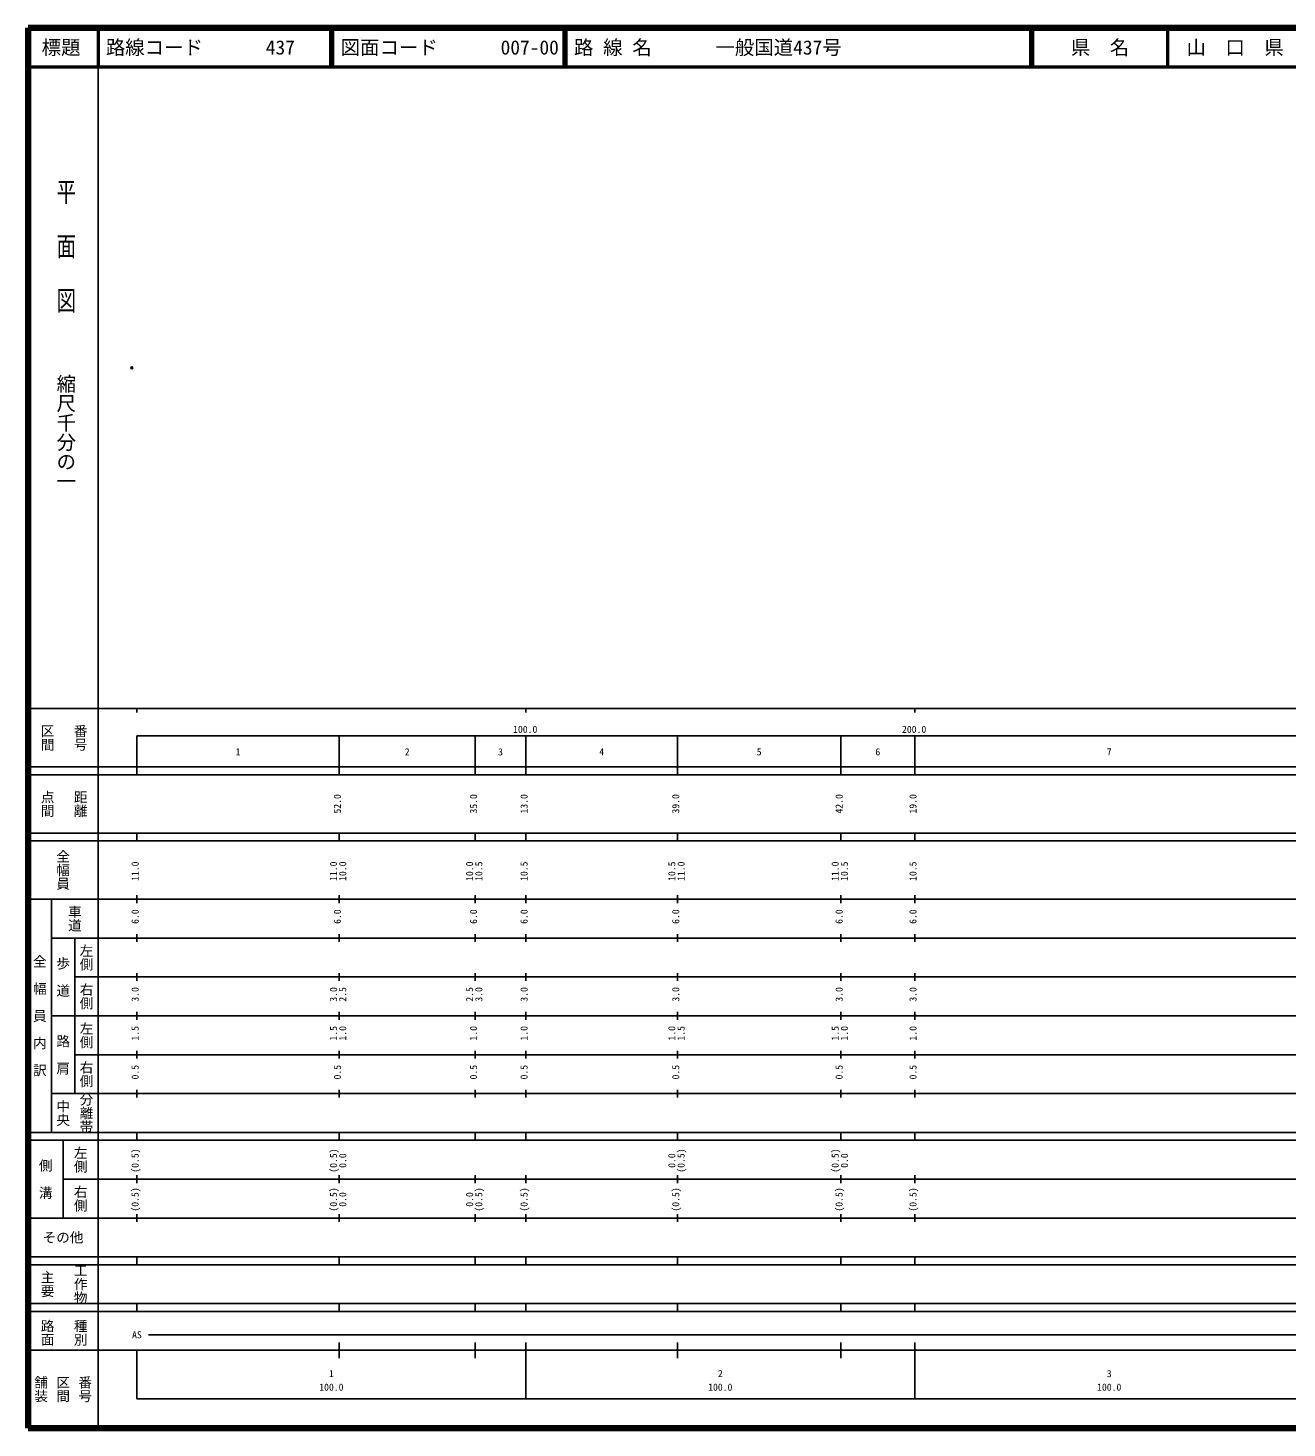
# Model space of a CAD drawing. Units: millimetres on the paper. Extents: x 40 to 680, y 20 to 380.
# Drawn here: x 40 to 363.7, y 20 to 380 of the extents above; entities that cross this region are included whole.
import ezdxf
from ezdxf.enums import TextEntityAlignment as Align

# ---------------------------------------------------------------- set-up
doc = ezdxf.new("R2010")
doc.units = ezdxf.units.MM
doc.header["$PDMODE"] = 32
doc.header["$PDSIZE"] = 0.5
doc.layers.add('M-OTRS', color=6, linetype='Continuous')
doc.layers.add('M-TTL-TXT', color=7, linetype='Continuous')
for name, color, linetype, lineweight in [('M-TTL', 2, 'Continuous', 140), ('M-TTL-BAND', 7, 'Continuous', 25), ('M-TTL-LINE', 7, 'Continuous', 50)]:
    doc.layers.add(name, color=color, linetype=linetype, lineweight=lineweight)
doc.styles.add('@ＭＳ ゴシック', font='')
doc.styles.add('ＭＳ ゴシック', font='')
doc.styles.get('@ＭＳ ゴシック').set_extended_font_data('@MS Gothic')
doc.styles.get('ＭＳ ゴシック').set_extended_font_data('MS Gothic')

msp = doc.modelspace()

# ---------------------------------------------------------------- linework, layer by layer
at = {"layer": 'M-OTRS'}
msp.add_point((66.729, 292.594), dxfattribs=at)
at = {"layer": 'M-TTL'}
for p, q in [((40, 380), (40, 20)), ((680, 380), (40, 380)), ((40, 20), (680, 20))]:
    msp.add_line(p, q, dxfattribs=at)
at = {"layer": 'M-TTL-BAND'}
for p, q in [((58, 370), (58, 20)), ((40, 205), (579, 205)), ((68, 205), (68, 204)), ((168, 205), (168, 204)), ((268, 205), (268, 204)), ((68, 198), (579, 198)), ((68, 198), (68, 188)), ((120, 188), (120, 198)), ((155, 188), (155, 198)), ((168, 188), (168, 198)), ((207, 188), (207, 198)), ((249, 188), (249, 198)), ((268, 188), (268, 198)), ((40, 190), (579, 190)), ((40, 188), (579, 188)), ((40, 173), (579, 173)), ((68, 171), (68, 173)), ((120, 171), (120, 173)), ((155, 171), (155, 173)), ((168, 171), (168, 173)), ((207, 171), (207, 173)), ((249, 171), (249, 173)), ((268, 171), (268, 173)), ((40, 171), (579, 171)), ((40, 156), (579, 156)), ((46, 96), (46, 156)), ((68, 155), (68, 157)), ((120, 155), (120, 157)), ((155, 155), (155, 157)), ((168, 155), (168, 157)), ((207, 155), (207, 157)), ((249, 155), (249, 157)), ((268, 155), (268, 157)), ((46, 146), (579, 146)), ((52, 146), (52, 106)), ((68, 145), (68, 147)), ((120, 145), (120, 147)), ((155, 145), (155, 147)), ((168, 145), (168, 147)), ((207, 145), (207, 147)), ((249, 145), (249, 147)), ((268, 145), (268, 147)), ((68, 135), (68, 137)), ((120, 135), (120, 137)), ((155, 135), (155, 137)), ((168, 135), (168, 137)), ((207, 135), (207, 137)), ((249, 135), (249, 137)), ((268, 135), (268, 137)), ((52, 136), (579, 136)), ((46, 126), (579, 126)), ((68, 125), (68, 127)), ((120, 125), (120, 127)), ((155, 125), (155, 127)), ((168, 125), (168, 127)), ((207, 125), (207, 127)), ((249, 125), (249, 127)), ((268, 125), (268, 127)), ((52, 116), (579, 116)), ((68, 115), (68, 117)), ((120, 115), (120, 117)), ((155, 115), (155, 117)), ((168, 115), (168, 117)), ((207, 115), (207, 117)), ((249, 115), (249, 117)), ((268, 115), (268, 117)), ((46, 106), (579, 106)), ((68, 105), (68, 107)), ((120, 105), (120, 107)), ((155, 105), (155, 107)), ((168, 105), (168, 107)), ((207, 105), (207, 107)), ((249, 105), (249, 107)), ((268, 105), (268, 107)), ((40, 96), (579, 96)), ((40, 94), (579, 94)), ((49, 94), (49, 74)), ((68, 94), (68, 96)), ((120, 94), (120, 96)), ((155, 94), (155, 96)), ((168, 94), (168, 96)), ((207, 94), (207, 96)), ((249, 94), (249, 96)), ((268, 94), (268, 96)), ((49, 84), (579, 84)), ((68, 83), (68, 85)), ((120, 83), (120, 85)), ((155, 83), (155, 85)), ((168, 83), (168, 85)), ((207, 83), (207, 85)), ((249, 83), (249, 85)), ((268, 83), (268, 85)), ((40, 74), (579, 74)), ((68, 73), (68, 75)), ((120, 73), (120, 75)), ((155, 73), (155, 75)), ((168, 73), (168, 75)), ((207, 73), (207, 75)), ((249, 73), (249, 75)), ((268, 73), (268, 75)), ((40, 64), (579, 64)), ((40, 62), (579, 62)), ((68, 62), (68, 64)), ((120, 62), (120, 64)), ((155, 62), (155, 64)), ((168, 62), (168, 64)), ((207, 62), (207, 64)), ((249, 62), (249, 64)), ((268, 62), (268, 64)), ((40, 52), (579, 52)), ((68, 50), (68, 52)), ((120, 50), (120, 52)), ((155, 50), (155, 52)), ((168, 50), (168, 52)), ((207, 50), (207, 52)), ((249, 50), (249, 52)), ((268, 50), (268, 52)), ((40, 50), (579, 50)), ((71, 44), (565, 44)), ((40, 40), (579, 40)), ((68, 40), (68, 27.5)), ((120, 38), (120, 42)), ((155, 38), (155, 42)), ((168, 27.5), (168, 42)), ((207, 38), (207, 42)), ((249, 38), (249, 42)), ((268, 27.5), (268, 42)), ((68, 27.5), (579, 27.5))]:
    msp.add_line(p, q, dxfattribs=at)
at = {"layer": 'M-TTL-LINE'}
for p, q in [((58, 380), (58, 370)), ((117.75, 380), (117.75, 370)), ((118.25, 380), (118.25, 370)), ((177.75, 380), (177.75, 370)), ((178.25, 380), (178.25, 370)), ((297.75, 380), (297.75, 370)), ((298.25, 380), (298.25, 370)), ((333, 380), (333, 370)), ((40, 370), (680, 370))]:
    msp.add_line(p, q, dxfattribs=at)

# ---------------------------------------------------------------- texts
at = {"layer": 'M-TTL-BAND', "style": '@ＭＳ ゴシック', "width": 1.4}
msp.add_text('平  面  図', height=3.666, rotation=270, dxfattribs=at).set_placement((49.777, 306.475), align=Align.MIDDLE_RIGHT)
at = {"layer": 'M-TTL-BAND', "style": '@ＭＳ ゴシック'}
msp.add_text('縮尺千分の一', height=3.666, rotation=270, dxfattribs=at).set_placement((49.777, 261.03), align=Align.MIDDLE_RIGHT)
for s, p in [('区間', (45, 197.5)), ('番号', (53.5, 197.5)), ('点間', (45, 180.5)), ('距離', (53.5, 180.5)), ('全幅員', (49, 163.5)), ('車道', (52, 151)), ('左側', (55, 141)), ('全\u3000幅\u3000員\u3000内\u3000訳', (43, 126)), ('歩\u3000道', (49, 136)), ('右側', (55, 131)), ('左側', (55, 121)), ('路\u3000肩', (49, 116)), ('右側', (55, 111)), ('分離帯', (55, 101)), ('中央', (49, 101)), ('左側', (53.5, 89)), ('側\u3000溝', (44.5, 84)), ('右側', (53.5, 79)), ('工作物', (53.5, 57)), ('主要', (45, 57)), ('路面', (45, 44.5)), ('種別', (53.5, 44.5)), ('舗装', (43.333, 30)), ('区間', (49, 30)), ('番号', (54.667, 30))]:
    msp.add_text(s, height=2.566, rotation=270, dxfattribs=at).set_placement(p, align=Align.MIDDLE_CENTER)
at = {"layer": 'M-TTL-BAND', "style": 'ＭＳ ゴシック'}
for s, p in [('100.0', (167.844, 198.195)), ('200.0', (267.844, 198.195)), ('1', (94, 192.405)), ('2', (137.5, 192.405)), ('3', (161.5, 192.405)), ('4', (187.5, 192.405)), ('5', (228, 192.405)), ('6', (258.5, 192.405)), ('7', (318, 192.405)), ('AS', (68, 42.5)), ('1', (118, 32.523)), ('2', (218, 32.523)), ('3', (318, 32.523)), ('100.0', (118, 29.033)), ('100.0', (218, 29.033)), ('100.0', (318, 29.033))]:
    msp.add_text(s, height=1.833, dxfattribs=at).set_placement(p, align=Align.BOTTOM_CENTER)
for s, p in [('52.0', (121, 180.5)), ('35.0', (156, 180.5)), ('13.0', (169, 180.5)), ('39.0', (208, 180.5)), ('42.0', (250, 180.5)), ('19.0', (269, 180.5)), ('11.0', (69, 163.174)), ('11.0', (120, 163.174)), ('10.0', (122.37, 163.174)), ('10.0', (155, 163.174)), ('10.5', (157.37, 163.174)), ('10.5', (169, 163.174)), ('10.5', (207, 163.174)), ('11.0', (209.37, 163.174)), ('11.0', (249, 163.174)), ('10.5', (251.37, 163.174)), ('10.5', (269, 163.174)), ('6.0', (69, 151.5)), ('6.0', (121, 151.5)), ('6.0', (156, 151.5)), ('6.0', (169, 151.5)), ('6.0', (208, 151.5)), ('6.0', (250, 151.5)), ('6.0', (269, 151.5)), ('3.0', (69, 131.5)), ('3.0', (120, 131.5)), ('2.5', (122.37, 131.5)), ('2.5', (155, 131.5)), ('3.0', (157.37, 131.5)), ('3.0', (169, 131.5)), ('3.0', (208, 131.5)), ('3.0', (250, 131.5)), ('3.0', (269, 131.5)), ('1.5', (69, 121.5)), ('1.5', (120, 121.5)), ('1.0', (122.37, 121.5)), ('1.0', (156, 121.5)), ('1.0', (169, 121.5)), ('1.0', (207, 121.5)), ('1.5', (209.37, 121.5)), ('1.5', (249, 121.5)), ('1.0', (251.37, 121.5)), ('1.0', (269, 121.5)), ('0.5', (69, 111.5)), ('0.5', (121, 111.5)), ('0.5', (156, 111.5)), ('0.5', (169, 111.5)), ('0.5', (208, 111.5)), ('0.5', (250, 111.5)), ('0.5', (269, 111.5)), ('(0.5)', (69, 88.764)), ('(0.5)', (120, 88.764)), ('0.0', (122.37, 88.764)), ('0.0', (207, 88.764)), ('(0.5)', (209.37, 88.764)), ('(0.5)', (249, 88.764)), ('0.0', (251.37, 88.764)), ('(0.5)', (69, 78.764)), ('(0.5)', (120, 78.764)), ('0.0', (122.37, 78.764)), ('0.0', (155, 78.764)), ('(0.5)', (157.37, 78.764)), ('(0.5)', (169, 78.764)), ('(0.5)', (208, 78.764)), ('(0.5)', (250, 78.764)), ('(0.5)', (269, 78.764))]:
    msp.add_text(s, height=1.833, rotation=90, dxfattribs=at).set_placement(p, align=Align.BOTTOM_CENTER)
msp.add_text('その他', height=2.566, dxfattribs=at).set_placement((49, 69), align=Align.MIDDLE_CENTER)
at = {"layer": 'M-TTL-TXT', "style": 'ＭＳ ゴシック'}
for s, p in [('標題', (48.5, 375)), ('県\u3000名', (315.625, 375)), ('山\u3000口\u3000県', (350.375, 375))]:
    msp.add_text(s, height=3.666, dxfattribs=at).set_placement(p, align=Align.MIDDLE_CENTER)
for s, p in [('路線コード', (60, 375)), ('437', (101.142, 375)), ('437', (101.142, 375)), ('437', (101.142, 375)), ('図面コード', (120.38, 375)), ('007-00', (161.521, 375)), ('路 線 名', (180.38, 375)), ('一般国道437号', (216.734, 375))]:
    msp.add_text(s, height=3.666, dxfattribs=at).set_placement(p, align=Align.MIDDLE_LEFT)

doc.saveas('drawing.dxf')
